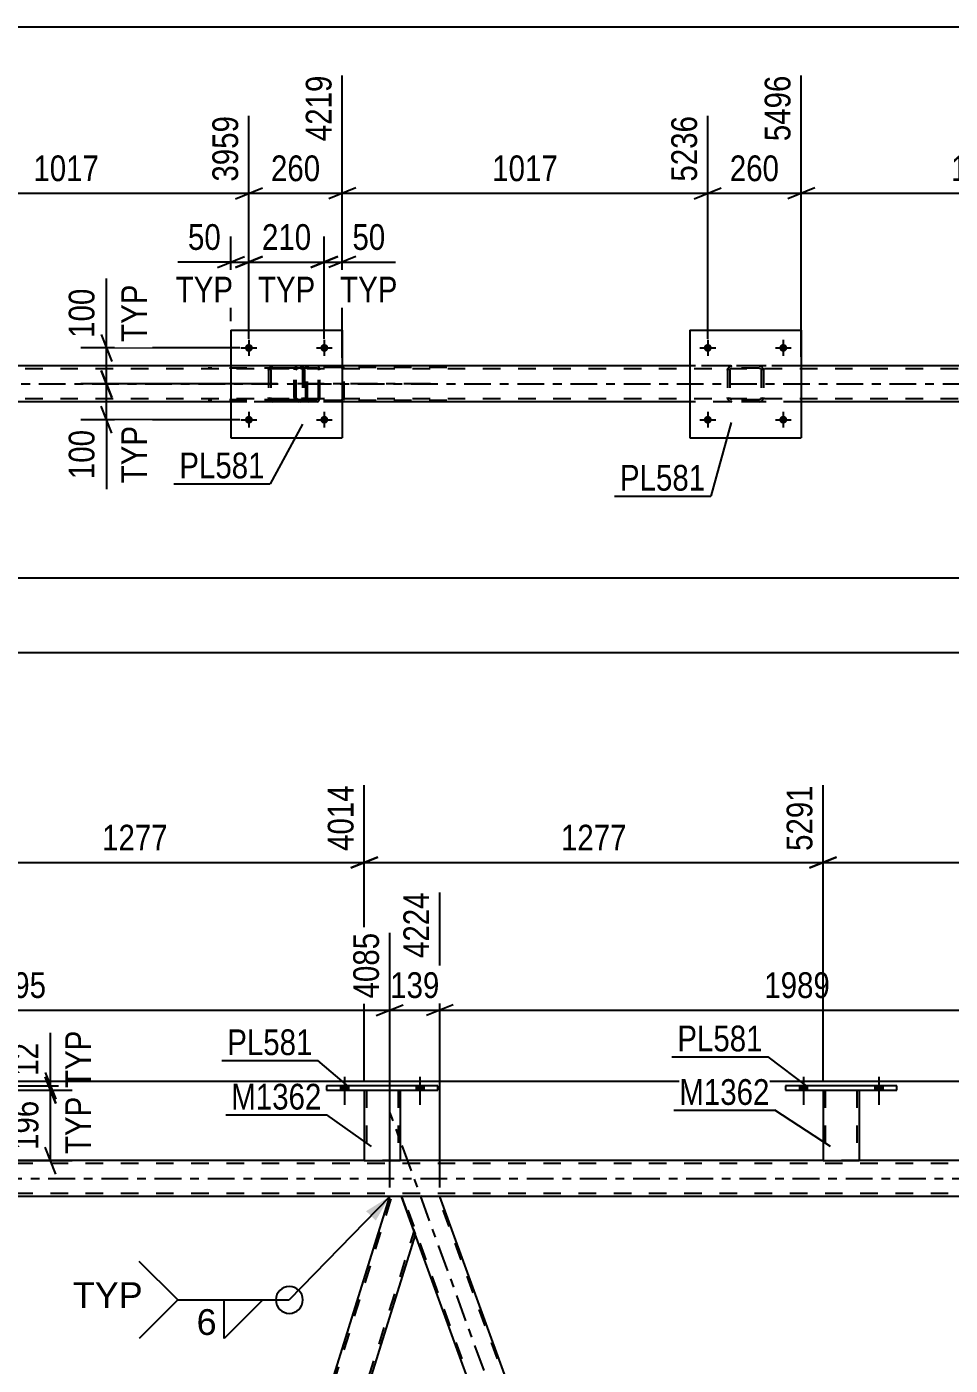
# Model space of a CAD drawing. Header units: millimetres. Extents: x 0 to 1766, y 0 to 560.
# Drawn here: x 1167.9 to 1270.7, y 406 to 555 of the extents above; entities that cross this region are included whole.
import ezdxf

# ---------------------------------------------------------------- set-up
doc = ezdxf.new("R2010")
doc.units = ezdxf.units.MM
doc.linetypes.add('DXK_LINE_DOT2', pattern=[3.9198, 1.9599, -1.9599])
doc.linetypes.add('DXK_LINE_DOT3', pattern=[5.9187, 2.979, -0.9799, 0.9799, -0.9799])
doc.styles.add('Arial', font='ARIAL.TTF', dxfattribs={"height": 0.2})
doc.styles.add('Arial Narrow', font='ARIALN.TTF', dxfattribs={"height": 0.2})

# ---------------------------------------------------------------- blocks, each defined once
blk = doc.blocks.new('Bolt-814185401-2541 - 2523')
at = {"linetype": 'Continuous'}
for points in [[(1193.09, 511.29, -1), (1192.21, 511.29, -1)], [(1201.49, 511.29, -1), (1200.61, 511.29, -1)]]:
    blk.add_hatch(color=1, dxfattribs=at).paths.add_polyline_path(points)
at = {"color": 1, "linetype": 'Continuous'}
for p, q in [((1191.77, 511.29), (1193.53, 511.29)), ((1192.65, 512.17), (1192.65, 510.41)), ((1200.17, 511.29), (1201.93, 511.29)), ((1201.05, 512.17), (1201.05, 510.41))]:
    blk.add_line(p, q, dxfattribs=at)
blk = doc.blocks.new('Bolt-814185401-2542 - 2523')
at = {"linetype": 'Continuous'}
for points in [[(1193.09, 519.29, -1), (1192.21, 519.29, -1)], [(1201.49, 519.29, -1), (1200.61, 519.29, -1)]]:
    blk.add_hatch(color=1, dxfattribs=at).paths.add_polyline_path(points)
at = {"color": 1, "linetype": 'Continuous'}
for p, q in [((1192.65, 520.17), (1192.65, 518.41)), ((1201.05, 520.17), (1201.05, 518.41)), ((1191.77, 519.29), (1193.53, 519.29)), ((1200.17, 519.29), (1201.93, 519.29))]:
    blk.add_line(p, q, dxfattribs=at)
blk = doc.blocks.new('Part-814185401-2627 - 2523')
at = {"color": 7, "linetype": 'DXK_LINE_DOT2'}
for p, q in [((1680.08, 517.28), (1139.57, 517.28)), ((1203.05, 517.28), (1190.65, 517.28)), ((1254.14, 517.28), (1241.74, 517.28)), ((1683.2, 516.96), (1080.49, 516.96)), ((1683.2, 513.6), (1080.49, 513.6)), ((1203.05, 513.28), (1190.65, 513.28)), ((1254.14, 513.28), (1241.74, 513.28))]:
    blk.add_line(p, q, dxfattribs=at)
at = {"color": 2, "linetype": 'Continuous'}
for p, q in [((1190.65, 517.28), (1151.97, 517.28)), ((1241.74, 517.28), (1203.05, 517.28)), ((1292.82, 517.28), (1254.14, 517.28)), ((1190.65, 513.28), (1151.97, 513.28)), ((1241.74, 513.28), (1203.05, 513.28)), ((1292.82, 513.28), (1254.14, 513.28))]:
    blk.add_line(p, q, dxfattribs=at)
at = {"color": 7, "linetype": 'DXK_LINE_DOT3'}
blk.add_line((1080.49, 515.28), (1683.2, 515.28), dxfattribs=at)
blk = doc.blocks.new('Part-814185401-2661 - 2523')
at = {"color": 7, "linetype": 'DXK_LINE_DOT2'}
for p, q in [((1200.28, 517.28), (1188.12, 517.28)), ((1200.28, 517.04), (1188.12, 517.04)), ((1198.19, 517.28), (1197.99, 517.25)), ((1198.09, 517.03), (1198.19, 517.04)), ((1199, 517.04), (1199, 517.28)), ((1200.38, 517.25), (1200.28, 517.28)), ((1200.28, 517.04), (1200.33, 517.03)), ((1200.47, 517.14), (1200.38, 517.25)), ((1200.53, 516.99), (1200.47, 517.14)), ((1197.72, 516.99), (1197.68, 516.8)), ((1197.68, 513.76), (1197.68, 516.8)), ((1197.93, 516.8), (1197.95, 516.9)), ((1197.93, 513.76), (1197.93, 516.8)), ((1197.95, 516.9), (1198.01, 516.97)), ((1198.01, 516.97), (1198.09, 517.03)), ((1200.33, 517.03), (1200.37, 516.97)), ((1200.37, 516.97), (1200.4, 516.9)), ((1200.4, 516.9), (1200.41, 516.8)), ((1200.41, 513.76), (1200.41, 516.8)), ((1200.55, 516.8), (1200.53, 516.99)), ((1200.55, 513.76), (1200.55, 516.8)), ((1200.28, 513.52), (1188.12, 513.52)), ((1200.28, 513.28), (1188.12, 513.28)), ((1197.68, 513.76), (1197.72, 513.58)), ((1197.95, 513.67), (1197.93, 513.76)), ((1198.01, 513.59), (1197.95, 513.67)), ((1197.99, 513.32), (1198.19, 513.28)), ((1198.09, 513.54), (1198.01, 513.59)), ((1198.19, 513.52), (1198.09, 513.54)), ((1199, 513.28), (1199, 513.52)), ((1200.33, 513.54), (1200.28, 513.52)), ((1200.28, 513.28), (1200.38, 513.32)), ((1200.37, 513.59), (1200.33, 513.54)), ((1200.4, 513.67), (1200.37, 513.59)), ((1200.38, 513.32), (1200.47, 513.43)), ((1200.41, 513.76), (1200.4, 513.67)), ((1200.47, 513.43), (1200.53, 513.58)), ((1200.53, 513.58), (1200.55, 513.76))]:
    blk.add_line(p, q, dxfattribs=at)
for centre, start, end in [((1198.17, 516.79), 111.1941, 156.1506), ((1198.17, 513.78), 203.8494, 248.8059)]:
    blk.add_arc(centre, 0.492, start, end, dxfattribs=at)
blk = doc.blocks.new('Bolt-814185401-2768 - 2523')
at = {"linetype": 'Continuous'}
for points in [[(1244.18, 511.29, -1), (1243.3, 511.29, -1)], [(1252.58, 511.29, -1), (1251.7, 511.29, -1)]]:
    blk.add_hatch(color=1, dxfattribs=at).paths.add_polyline_path(points)
at = {"color": 1, "linetype": 'Continuous'}
for p, q in [((1242.86, 511.29), (1244.62, 511.29)), ((1243.74, 512.17), (1243.74, 510.41)), ((1251.26, 511.29), (1253.02, 511.29)), ((1252.14, 512.17), (1252.14, 510.41))]:
    blk.add_line(p, q, dxfattribs=at)
blk = doc.blocks.new('Bolt-814185401-2769 - 2523')
at = {"linetype": 'Continuous'}
for points in [[(1244.18, 519.29, -1), (1243.3, 519.29, -1)], [(1252.58, 519.29, -1), (1251.7, 519.29, -1)]]:
    blk.add_hatch(color=1, dxfattribs=at).paths.add_polyline_path(points)
at = {"color": 1, "linetype": 'Continuous'}
for p, q in [((1243.74, 520.17), (1243.74, 518.41)), ((1252.14, 520.17), (1252.14, 518.41)), ((1242.86, 519.29), (1244.62, 519.29)), ((1251.26, 519.29), (1253.02, 519.29))]:
    blk.add_line(p, q, dxfattribs=at)
blk = doc.blocks.new('Part-814185401-2770 - 2523')
at = {"color": 7, "linetype": 'DXK_LINE_DOT2'}
for p, q in [((1199.03, 517.09), (1199, 516.96)), ((1199.18, 517.03), (1199.22, 517.08)), ((1199.34, 517.28), (1199.21, 517.26)), ((1199.22, 517.08), (1199.28, 517.11)), ((1199.28, 517.11), (1199.34, 517.12)), ((1214.67, 517.28), (1199.34, 517.28)), ((1214.67, 517.12), (1199.34, 517.12)), ((1203.05, 517.26), (1202.92, 517.28)), ((1202.92, 517.12), (1202.98, 517.11)), ((1202.98, 517.11), (1203.04, 517.08)), ((1203.04, 517.08), (1203.07, 517.03)), ((1203.26, 516.96), (1203.23, 517.09)), ((1199, 513.6), (1199, 516.96)), ((1199.17, 516.96), (1199.18, 517.03)), ((1199.17, 513.6), (1199.17, 516.96)), ((1203.07, 517.03), (1203.09, 516.96)), ((1203.09, 513.6), (1203.09, 516.96)), ((1203.26, 513.6), (1203.26, 516.96)), ((1199, 513.6), (1199.03, 513.48)), ((1199.18, 513.54), (1199.17, 513.6)), ((1199.22, 513.49), (1199.18, 513.54)), ((1199.21, 513.31), (1199.34, 513.28)), ((1199.28, 513.46), (1199.22, 513.49)), ((1199.34, 513.44), (1199.28, 513.46)), ((1214.67, 513.44), (1199.34, 513.44)), ((1214.67, 513.28), (1199.34, 513.28)), ((1202.98, 513.46), (1202.92, 513.44)), ((1202.92, 513.28), (1203.05, 513.31)), ((1203.04, 513.49), (1202.98, 513.46)), ((1203.07, 513.54), (1203.04, 513.49)), ((1203.09, 513.6), (1203.07, 513.54)), ((1203.23, 513.48), (1203.26, 513.6))]:
    blk.add_line(p, q, dxfattribs=at)
at = {"color": 7, "linetype": 'DXK_LINE_DOT3'}
blk.add_line((1212.88, 515.28), (1197.71, 515.28), dxfattribs=at)
at = {"color": 7, "linetype": 'DXK_LINE_DOT2'}
for centre, start, end in [((1199.33, 516.95), 110.7583, 155.68), ((1202.93, 516.95), 24.32, 69.2417), ((1199.33, 513.62), 204.32, 249.2417)]:
    blk.add_arc(centre, 0.331, start, end, dxfattribs=at)
blk = doc.blocks.new('Part-814185401-2777 - 2523')
at = {"color": 7, "linetype": 'DXK_LINE_DOT2'}
for p, q in [((1195.15, 517.25), (1195.33, 517.28)), ((1195.33, 517.28), (1195.15, 517.25)), ((1195.24, 517.03), (1195.33, 517.04)), ((1198.37, 517.28), (1195.33, 517.28)), ((1198.37, 517.04), (1195.33, 517.04)), ((1198.37, 517.28), (1198.56, 517.25)), ((1198.56, 517.25), (1198.37, 517.28)), ((1198.37, 517.04), (1198.47, 517.03)), ((1194.85, 516.8), (1194.89, 516.99)), ((1194.89, 516.99), (1194.85, 516.8)), ((1194.85, 516.8), (1194.85, 513.76)), ((1195.09, 516.8), (1195.11, 516.9)), ((1195.09, 516.8), (1195.09, 513.76)), ((1195.11, 516.9), (1195.17, 516.97)), ((1195.17, 516.97), (1195.24, 517.03)), ((1198.47, 517.03), (1198.54, 516.97)), ((1198.54, 516.97), (1198.6, 516.9)), ((1198.6, 516.9), (1198.61, 516.8)), ((1198.61, 516.8), (1198.61, 513.76)), ((1198.82, 516.99), (1198.85, 516.8)), ((1198.85, 516.8), (1198.82, 516.99)), ((1198.85, 516.8), (1198.85, 513.76)), ((1194.89, 513.58), (1194.85, 513.76)), ((1194.85, 513.76), (1194.89, 513.58)), ((1195.11, 513.67), (1195.09, 513.76)), ((1195.17, 513.59), (1195.11, 513.67)), ((1195.33, 513.28), (1195.15, 513.32)), ((1195.15, 513.32), (1195.33, 513.28)), ((1195.24, 513.54), (1195.17, 513.59)), ((1195.33, 513.52), (1195.24, 513.54)), ((1198.37, 513.52), (1195.33, 513.52)), ((1198.37, 513.28), (1195.33, 513.28)), ((1198.47, 513.54), (1198.37, 513.52)), ((1198.56, 513.32), (1198.37, 513.28)), ((1198.37, 513.28), (1198.56, 513.32)), ((1198.54, 513.59), (1198.47, 513.54)), ((1198.6, 513.67), (1198.54, 513.59)), ((1198.61, 513.76), (1198.6, 513.67)), ((1198.85, 513.76), (1198.82, 513.58)), ((1198.82, 513.58), (1198.85, 513.76))]:
    blk.add_line(p, q, dxfattribs=at)
at = {"color": 7, "linetype": 'DXK_LINE_DOT3'}
blk.add_line((1196.85, 515.28), (1196.85, 515.28), dxfattribs=at)
at = {"color": 7, "linetype": 'DXK_LINE_DOT2'}
for centre, start, end in [((1195.33, 516.8), 112.5, 157.5), ((1195.33, 516.8), 112.5, 157.5), ((1198.37, 516.8), 22.5, 67.5), ((1198.37, 516.8), 22.5, 67.5), ((1195.33, 513.76), 202.5, 247.5), ((1195.33, 513.76), 202.5, 247.5), ((1198.37, 513.76), 292.5, 337.5), ((1198.37, 513.76), 292.5, 337.5)]:
    blk.add_arc(centre, 0.48, start, end, dxfattribs=at)
blk = doc.blocks.new('Part-814185401-2782 - 2523')
at = {"color": 2, "linetype": 'Continuous'}
for p, q in [((1190.65, 521.28), (1190.65, 509.28)), ((1190.65, 521.28), (1203.05, 521.28)), ((1203.05, 521.28), (1203.05, 509.28)), ((1190.65, 509.28), (1203.05, 509.28))]:
    blk.add_line(p, q, dxfattribs=at)
blk = doc.blocks.new('Part-814185401-2809 - 2523')
at = {"color": 7, "linetype": 'DXK_LINE_DOT2'}
for p, q in [((1246.23, 517.25), (1246.42, 517.28)), ((1246.42, 517.28), (1246.23, 517.25)), ((1246.32, 517.03), (1246.42, 517.04)), ((1249.46, 517.28), (1246.42, 517.28)), ((1249.46, 517.04), (1246.42, 517.04)), ((1249.46, 517.28), (1249.64, 517.25)), ((1249.64, 517.25), (1249.46, 517.28)), ((1249.46, 517.04), (1249.55, 517.03)), ((1245.94, 516.8), (1245.97, 516.99)), ((1245.97, 516.99), (1245.94, 516.8)), ((1245.94, 516.8), (1245.94, 513.76)), ((1246.18, 516.8), (1246.19, 516.9)), ((1246.18, 516.8), (1246.18, 513.76)), ((1246.19, 516.9), (1246.25, 516.97)), ((1246.25, 516.97), (1246.32, 517.03)), ((1249.55, 517.03), (1249.63, 516.97)), ((1249.63, 516.97), (1249.68, 516.9)), ((1249.68, 516.9), (1249.7, 516.8)), ((1249.7, 516.8), (1249.7, 513.76)), ((1249.9, 516.99), (1249.94, 516.8)), ((1249.94, 516.8), (1249.9, 516.99)), ((1249.94, 516.8), (1249.94, 513.76)), ((1245.97, 513.58), (1245.94, 513.76)), ((1245.94, 513.76), (1245.97, 513.58)), ((1246.19, 513.67), (1246.18, 513.76)), ((1246.25, 513.59), (1246.19, 513.67)), ((1246.42, 513.28), (1246.23, 513.32)), ((1246.23, 513.32), (1246.42, 513.28)), ((1246.32, 513.54), (1246.25, 513.59)), ((1246.42, 513.52), (1246.32, 513.54)), ((1249.46, 513.52), (1246.42, 513.52)), ((1249.46, 513.28), (1246.42, 513.28)), ((1249.55, 513.54), (1249.46, 513.52)), ((1249.64, 513.32), (1249.46, 513.28)), ((1249.46, 513.28), (1249.64, 513.32)), ((1249.63, 513.59), (1249.55, 513.54)), ((1249.68, 513.67), (1249.63, 513.59)), ((1249.7, 513.76), (1249.68, 513.67)), ((1249.94, 513.76), (1249.9, 513.58)), ((1249.9, 513.58), (1249.94, 513.76))]:
    blk.add_line(p, q, dxfattribs=at)
at = {"color": 7, "linetype": 'DXK_LINE_DOT3'}
blk.add_line((1247.94, 515.28), (1247.94, 515.28), dxfattribs=at)
at = {"color": 7, "linetype": 'DXK_LINE_DOT2'}
for centre, start, end in [((1246.42, 516.8), 112.5, 157.5), ((1246.42, 516.8), 112.5, 157.5), ((1249.46, 516.8), 22.5, 67.5), ((1249.46, 516.8), 22.5, 67.5), ((1246.42, 513.76), 202.5, 247.5), ((1246.42, 513.76), 202.5, 247.5), ((1249.46, 513.76), 292.5, 337.5), ((1249.46, 513.76), 292.5, 337.5)]:
    blk.add_arc(centre, 0.48, start, end, dxfattribs=at)
blk = doc.blocks.new('Part-814185401-2814 - 2523')
at = {"color": 2, "linetype": 'Continuous'}
for p, q in [((1241.74, 521.28), (1241.74, 509.28)), ((1241.74, 521.28), (1254.14, 521.28)), ((1254.14, 521.28), (1254.14, 509.28)), ((1241.74, 509.28), (1254.14, 509.28))]:
    blk.add_line(p, q, dxfattribs=at)
blk = doc.blocks.new('Bolt-814185401-4003 - 3531')
at = {"linetype": 'Continuous'}
for points in [[(1202.86, 436.66), (1203.74, 436.66), (1203.74, 437.14), (1202.86, 437.14)], [(1211.26, 436.66), (1212.14, 436.66), (1212.14, 437.14), (1211.26, 437.14)]]:
    blk.add_hatch(color=1, dxfattribs=at).paths.add_polyline_path(points)
at = {"color": 1, "linetype": 'Continuous'}
for p, q in [((1203.3, 438.14), (1203.3, 435.02)), ((1211.7, 438.14), (1211.7, 435.02)), ((1202.86, 437.14), (1202.86, 436.66)), ((1203.74, 437.14), (1203.74, 436.66)), ((1211.26, 437.14), (1211.26, 436.66)), ((1212.14, 437.14), (1212.14, 436.66))]:
    blk.add_line(p, q, dxfattribs=at)
blk = doc.blocks.new('Part-814185401-3975 - 3531')
at = {"color": 2, "linetype": 'Continuous'}
for p, q in [((1201.3, 437.14), (1201.3, 436.66)), ((1213.7, 437.14), (1201.3, 437.14)), ((1201.3, 436.66), (1213.7, 436.66)), ((1213.7, 436.66), (1213.7, 437.14))]:
    blk.add_line(p, q, dxfattribs=at)
blk = doc.blocks.new('Part-814185401-3728 - 3531')
at = {"color": 7, "linetype": 'DXK_LINE_DOT2'}
for p, q in [((1124.51, 424.82), (1124.54, 424.82)), ((1128.49, 424.82), (1124.51, 424.82)), ((1124.51, 424.82), (1124.66, 424.42)), ((1168.8, 303.6), (1124.68, 424.82)), ((1172.72, 303.6), (1128.6, 424.82)), ((1172.89, 303.6), (1171.65, 307.02)), ((1168.63, 303.6), (1172.89, 303.6))]:
    blk.add_line(p, q, dxfattribs=at)
at = {"color": 2, "linetype": 'Continuous'}
for p, q in [((1128.77, 424.82), (1128.49, 424.82)), ((1171.65, 307.02), (1128.77, 424.82)), ((1168.63, 303.6), (1124.66, 424.42))]:
    blk.add_line(p, q, dxfattribs=at)
blk = doc.blocks.new('Part-814185401-3734 - 3531')
at = {"color": 7, "linetype": 'DXK_LINE_DOT2'}
for p, q in [((1693.85, 428.5), (1081.54, 428.5)), ((1209.5, 428.82), (1205.5, 428.82)), ((1260.58, 428.82), (1256.58, 428.82)), ((1693.85, 425.14), (1081.54, 425.14)), ((1213.91, 424.82), (1208.33, 424.82))]:
    blk.add_line(p, q, dxfattribs=at)
at = {"color": 2, "linetype": 'Continuous'}
for p, q in [((1205.5, 428.82), (1158.42, 428.82)), ((1256.58, 428.82), (1209.5, 428.82)), ((1307.66, 428.82), (1260.58, 428.82)), ((1208.33, 424.82), (1128.77, 424.82)), ((1293.46, 424.82), (1213.91, 424.82))]:
    blk.add_line(p, q, dxfattribs=at)
at = {"color": 7, "linetype": 'DXK_LINE_DOT3'}
blk.add_line((1081.54, 426.82), (1693.85, 426.82), dxfattribs=at)
blk = doc.blocks.new('Part-814185401-3778 - 3531')
at = {"color": 2, "linetype": 'Continuous'}
for p, q in [((1171.63, 307.07), (1208.33, 424.82)), ((1209.65, 424.82), (1208.33, 424.82)), ((1211.18, 420.62), (1209.65, 424.82)), ((1174.74, 303.6), (1211.2, 420.57)), ((1172.89, 303.6), (1171.65, 307.02))]:
    blk.add_line(p, q, dxfattribs=at)
at = {"color": 7, "linetype": 'DXK_LINE_DOT2'}
for p, q in [((1171.76, 306.7), (1208.58, 424.82)), ((1174.48, 303.6), (1211.06, 420.94)), ((1211.2, 420.57), (1211.18, 420.62)), ((1211.2, 420.57), (1211.18, 420.62)), ((1171.65, 307.02), (1171.63, 307.07)), ((1172.89, 303.6), (1174.74, 303.6))]:
    blk.add_line(p, q, dxfattribs=at)
blk = doc.blocks.new('Part-814185401-3783 - 3531')
at = {"color": 7, "linetype": 'DXK_LINE_DOT3'}
blk.add_line((1259.32, 294.2), (1208.36, 434.22), dxfattribs=at)
at = {"color": 2, "linetype": 'Continuous'}
for p, q in [((1213.91, 424.82), (1209.65, 424.82)), ((1256.27, 308.41), (1213.91, 424.82)), ((1252.02, 308.41), (1211.18, 420.62))]:
    blk.add_line(p, q, dxfattribs=at)
at = {"color": 7, "linetype": 'DXK_LINE_DOT2'}
for p, q in [((1209.65, 424.82), (1211.18, 420.62)), ((1253.94, 303.6), (1209.82, 424.82)), ((1257.86, 303.6), (1213.73, 424.82)), ((1253.77, 303.6), (1252.02, 308.41)), ((1258.03, 303.6), (1256.27, 308.41)), ((1258.03, 303.6), (1253.77, 303.6))]:
    blk.add_line(p, q, dxfattribs=at)
blk = doc.blocks.new('Part-814185401-3788 - 3531')
at = {"color": 7, "linetype": 'DXK_LINE_DOT2'}
for p, q in [((1293.72, 424.82), (1256.9, 306.7)), ((1296.19, 420.94), (1259.62, 303.6)), ((1296.33, 420.57), (1296.31, 420.62)), ((1296.33, 420.57), (1296.31, 420.62)), ((1257.18, 308.41), (1256.76, 307.07)), ((1258.03, 303.6), (1256.76, 307.07)), ((1261.37, 308.41), (1259.87, 303.6)), ((1259.87, 303.6), (1258.03, 303.6))]:
    blk.add_line(p, q, dxfattribs=at)
at = {"color": 2, "linetype": 'Continuous'}
for p, q in [((1293.46, 424.82), (1257.18, 308.41)), ((1294.78, 424.82), (1293.46, 424.82)), ((1296.31, 420.62), (1294.78, 424.82)), ((1296.33, 420.57), (1261.37, 308.41))]:
    blk.add_line(p, q, dxfattribs=at)
blk = doc.blocks.new('Part-814185401-3865 - 3531')
at = {"color": 2, "linetype": 'Continuous'}
for p, q in [((1252.38, 437.14), (1252.38, 436.66)), ((1264.78, 437.14), (1252.38, 437.14)), ((1252.38, 436.66), (1264.78, 436.66)), ((1264.78, 436.66), (1264.78, 437.14))]:
    blk.add_line(p, q, dxfattribs=at)
blk = doc.blocks.new('Part-814185401-3870 - 3531')
at = {"color": 2, "linetype": 'Continuous'}
for p, q in [((1256.58, 436.66), (1256.58, 428.82)), ((1260.58, 436.66), (1260.58, 428.82)), ((1256.58, 428.82), (1260.58, 428.82))]:
    blk.add_line(p, q, dxfattribs=at)
at = {"color": 7, "linetype": 'DXK_LINE_DOT2'}
for p, q in [((1256.58, 436.66), (1260.58, 436.66)), ((1256.58, 436.66), (1256.58, 436.66)), ((1256.58, 436.66), (1256.58, 436.66)), ((1256.82, 436.66), (1256.82, 428.82)), ((1260.34, 436.66), (1260.34, 428.82)), ((1260.58, 436.66), (1260.58, 436.66)), ((1260.58, 436.66), (1260.58, 436.66)), ((1260.29, 428.82), (1260.32, 428.82)), ((1260.29, 428.82), (1260.32, 428.82)), ((1260.32, 428.82), (1260.34, 428.82)), ((1260.32, 428.82), (1260.34, 428.82))]:
    blk.add_line(p, q, dxfattribs=at)
blk = doc.blocks.new('Part-814185401-3980 - 3531')
at = {"color": 2, "linetype": 'Continuous'}
for p, q in [((1205.5, 436.66), (1205.5, 428.82)), ((1209.5, 436.66), (1209.5, 428.82)), ((1205.5, 428.82), (1209.5, 428.82))]:
    blk.add_line(p, q, dxfattribs=at)
at = {"color": 7, "linetype": 'DXK_LINE_DOT2'}
for p, q in [((1205.5, 436.66), (1209.5, 436.66)), ((1205.5, 436.66), (1205.5, 436.66)), ((1205.5, 436.66), (1205.5, 436.66)), ((1205.74, 436.66), (1205.74, 428.82)), ((1209.26, 436.66), (1209.26, 428.82)), ((1209.5, 436.66), (1209.5, 436.66)), ((1209.5, 436.66), (1209.5, 436.66)), ((1209.21, 428.82), (1209.24, 428.82)), ((1209.21, 428.82), (1209.24, 428.82)), ((1209.24, 428.82), (1209.26, 428.82)), ((1209.24, 428.82), (1209.26, 428.82))]:
    blk.add_line(p, q, dxfattribs=at)
blk = doc.blocks.new('Bolt-814185401-3993 - 3531')
at = {"linetype": 'Continuous'}
for points in [[(1253.94, 436.66), (1254.82, 436.66), (1254.82, 437.14), (1253.94, 437.14)], [(1262.34, 436.66), (1263.22, 436.66), (1263.22, 437.14), (1262.34, 437.14)]]:
    blk.add_hatch(color=1, dxfattribs=at).paths.add_polyline_path(points)
at = {"color": 1, "linetype": 'Continuous'}
for p, q in [((1254.38, 438.14), (1254.38, 435.02)), ((1262.78, 438.14), (1262.78, 435.02)), ((1253.94, 437.14), (1253.94, 436.66)), ((1254.82, 437.14), (1254.82, 436.66)), ((1262.34, 437.14), (1262.34, 436.66)), ((1263.22, 437.14), (1263.22, 436.66))]:
    blk.add_line(p, q, dxfattribs=at)
blk = doc.blocks.new('Bolt-814185401-3994 - 3531')
at = {"linetype": 'Continuous'}
for points in [[(1253.94, 436.66), (1254.82, 436.66), (1254.82, 437.14), (1253.94, 437.14)], [(1262.34, 436.66), (1263.22, 436.66), (1263.22, 437.14), (1262.34, 437.14)]]:
    blk.add_hatch(color=1, dxfattribs=at).paths.add_polyline_path(points)
at = {"color": 1, "linetype": 'Continuous'}
for p, q in [((1254.38, 438.14), (1254.38, 435.02)), ((1262.78, 438.14), (1262.78, 435.02)), ((1253.94, 437.14), (1253.94, 436.66)), ((1254.82, 437.14), (1254.82, 436.66)), ((1262.34, 437.14), (1262.34, 436.66)), ((1263.22, 437.14), (1263.22, 436.66))]:
    blk.add_line(p, q, dxfattribs=at)
blk = doc.blocks.new('Bolt-814185401-4004 - 3531')
at = {"linetype": 'Continuous'}
for points in [[(1202.86, 436.66), (1203.74, 436.66), (1203.74, 437.14), (1202.86, 437.14)], [(1211.26, 436.66), (1212.14, 436.66), (1212.14, 437.14), (1211.26, 437.14)]]:
    blk.add_hatch(color=1, dxfattribs=at).paths.add_polyline_path(points)
at = {"color": 1, "linetype": 'Continuous'}
for p, q in [((1203.3, 438.14), (1203.3, 435.02)), ((1211.7, 438.14), (1211.7, 435.02)), ((1202.86, 437.14), (1202.86, 436.66)), ((1203.74, 437.14), (1203.74, 436.66)), ((1211.26, 437.14), (1211.26, 436.66)), ((1212.14, 437.14), (1212.14, 436.66))]:
    blk.add_line(p, q, dxfattribs=at)
blk = doc.blocks.new('StraightDimension-814185401-2850 - 2523')
at = {"color": 7, "linetype": 'Continuous'}
blk.add_line((1056.86, 485.39), (1683.2, 485.39), dxfattribs=at)
blk = doc.blocks.new('StraightDimension-814185401-3465 - 2523')
at = {"color": 7, "linetype": 'Continuous'}
for p, q in [((1176.81, 519.29), (1176.81, 527.02)), ((1176.81, 519.29), (1176.81, 527.02)), ((1176.21, 520.79), (1177.41, 517.79)), ((1191.65, 519.29), (1173.96, 519.29)), ((1176.81, 515.28), (1176.81, 519.29)), ((1177.41, 513.78), (1176.21, 516.78)), ((1195.85, 515.28), (1173.96, 515.28))]:
    blk.add_line(p, q, dxfattribs=at)
at = {"color": 0}
blk.add_wipeout([(1176.06, 526.49), (1171.86, 526.49), (1171.86, 519.81), (1176.06, 519.81)], dxfattribs=at)
at = {"color": 0, "linetype": 'Continuous'}
blk.add_wipeout([(1181.91, 526.95), (1177.71, 526.95), (1177.71, 519.36), (1181.91, 519.36)], dxfattribs=at)
at = {"color": 3, "linetype": 'Continuous', "style": 'Arial Narrow'}
blk.add_text('TYP', height=2.863, rotation=90.0002, dxfattribs=at).set_placement((1181.31, 519.96))
at = {"color": 3, "style": 'Arial Narrow'}
blk.add_text('100', height=2.863, rotation=90.0002, dxfattribs=at).set_placement((1175.46, 520.41))
blk = doc.blocks.new('StraightDimension-814185401-3182 - 2523')
at = {"color": 7, "linetype": 'Continuous'}
for p, q in [((1254.14, 518.28), (1254.14, 549.61)), ((1294.82, 520.29), (1294.82, 545.11)), ((1255.64, 537.1), (1252.64, 535.9)), ((1254.14, 536.5), (1294.82, 536.5)), ((1293.32, 535.9), (1296.32, 537.1))]:
    blk.add_line(p, q, dxfattribs=at)
at = {"color": 0}
blk.add_wipeout([(1278.73, 537.25), (1278.73, 541.45), (1270.22, 541.45), (1270.22, 537.25)], dxfattribs=at)
at = {"color": 3, "style": 'Arial Narrow'}
blk.add_text('1017', height=2.863, dxfattribs=at).set_placement((1270.82, 537.85))
at = {"color": 0, "linetype": 'Continuous'}
blk.add_wipeout([(1294.22, 545.71), (1290.02, 545.71), (1290.02, 537.2), (1294.22, 537.2)], dxfattribs=at)
at = {"color": 3, "linetype": 'Continuous', "style": 'Arial Narrow'}
blk.add_text('6513', height=2.863, rotation=90.0002, dxfattribs=at).set_placement((1293.62, 537.8))
blk = doc.blocks.new('StraightDimension-814185401-3200 - 2523')
at = {"color": 7, "linetype": 'Continuous'}
for p, q in [((1254.14, 518.28), (1254.14, 549.61)), ((1243.74, 520.29), (1243.74, 545.11)), ((1242.24, 535.9), (1245.24, 537.1)), ((1243.74, 536.5), (1254.14, 536.5)), ((1255.64, 537.1), (1252.64, 535.9))]:
    blk.add_line(p, q, dxfattribs=at)
at = {"color": 0}
blk.add_wipeout([(1252.28, 537.25), (1252.28, 541.45), (1245.59, 541.45), (1245.59, 537.25)], dxfattribs=at)
at = {"color": 3, "style": 'Arial Narrow'}
blk.add_text('260', height=2.863, dxfattribs=at).set_placement((1246.19, 537.85))
at = {"color": 0, "linetype": 'Continuous'}
blk.add_wipeout([(1253.54, 550.21), (1249.34, 550.21), (1249.34, 541.7), (1253.54, 541.7)], dxfattribs=at)
at = {"color": 3, "linetype": 'Continuous', "style": 'Arial Narrow'}
blk.add_text('5496', height=2.863, rotation=90.0002, dxfattribs=at).set_placement((1252.94, 542.3))
blk = doc.blocks.new('StraightDimension-814185401-3218 - 2523')
at = {"color": 7, "linetype": 'Continuous'}
for p, q in [((1203.05, 518.19), (1203.05, 549.61)), ((1243.74, 520.29), (1243.74, 545.11)), ((1204.55, 537.1), (1201.55, 535.9)), ((1203.05, 536.5), (1243.74, 536.5)), ((1242.24, 535.9), (1245.24, 537.1))]:
    blk.add_line(p, q, dxfattribs=at)
at = {"color": 0}
blk.add_wipeout([(1227.65, 537.25), (1227.65, 541.45), (1219.14, 541.45), (1219.14, 537.25)], dxfattribs=at)
at = {"color": 3, "style": 'Arial Narrow'}
blk.add_text('1017', height=2.863, dxfattribs=at).set_placement((1219.74, 537.85))
at = {"color": 0, "linetype": 'Continuous'}
blk.add_wipeout([(1243.14, 545.71), (1238.94, 545.71), (1238.94, 537.2), (1243.14, 537.2)], dxfattribs=at)
at = {"color": 3, "linetype": 'Continuous', "style": 'Arial Narrow'}
blk.add_text('5236', height=2.863, rotation=90.0002, dxfattribs=at).set_placement((1242.54, 537.8))
blk = doc.blocks.new('StraightDimension-814185401-3229 - 2523')
at = {"color": 7, "linetype": 'Continuous'}
for p, q in [((1203.05, 518.19), (1203.05, 549.61)), ((1192.65, 520.29), (1192.65, 545.11)), ((1191.15, 535.9), (1194.15, 537.1)), ((1192.65, 536.5), (1203.05, 536.5)), ((1204.55, 537.1), (1201.55, 535.9))]:
    blk.add_line(p, q, dxfattribs=at)
at = {"color": 0}
blk.add_wipeout([(1201.2, 537.25), (1201.2, 541.45), (1194.51, 541.45), (1194.51, 537.25)], dxfattribs=at)
at = {"color": 3, "style": 'Arial Narrow'}
blk.add_text('260', height=2.863, dxfattribs=at).set_placement((1195.11, 537.85))
at = {"color": 0, "linetype": 'Continuous'}
blk.add_wipeout([(1202.45, 550.21), (1198.25, 550.21), (1198.25, 541.7), (1202.45, 541.7)], dxfattribs=at)
at = {"color": 3, "linetype": 'Continuous', "style": 'Arial Narrow'}
blk.add_text('4219', height=2.863, rotation=90.0002, dxfattribs=at).set_placement((1201.85, 542.3))
blk = doc.blocks.new('StraightDimension-814185401-3240 - 2523')
at = {"color": 7, "linetype": 'Continuous'}
for p, q in [((1151.97, 518.28), (1151.97, 549.61)), ((1192.65, 520.29), (1192.65, 545.11)), ((1153.47, 537.1), (1150.47, 535.9)), ((1151.97, 536.5), (1192.65, 536.5)), ((1191.15, 535.9), (1194.15, 537.1))]:
    blk.add_line(p, q, dxfattribs=at)
at = {"color": 0}
blk.add_wipeout([(1176.57, 537.25), (1176.57, 541.45), (1168.06, 541.45), (1168.06, 537.25)], dxfattribs=at)
at = {"color": 3, "style": 'Arial Narrow'}
blk.add_text('1017', height=2.863, dxfattribs=at).set_placement((1168.66, 537.85))
at = {"color": 0, "linetype": 'Continuous'}
blk.add_wipeout([(1192.05, 545.71), (1187.85, 545.71), (1187.85, 537.2), (1192.05, 537.2)], dxfattribs=at)
at = {"color": 3, "linetype": 'Continuous', "style": 'Arial Narrow'}
blk.add_text('3959', height=2.863, rotation=90.0002, dxfattribs=at).set_placement((1191.45, 537.8))
blk = doc.blocks.new('StraightDimension-814185401-3420 - 2523')
at = {"color": 7, "linetype": 'Continuous'}
for p, q in [((1192.65, 520.29), (1192.65, 531.7)), ((1201.05, 520.29), (1201.05, 531.7)), ((1191.15, 528.25), (1194.15, 529.45)), ((1202.55, 529.45), (1199.55, 528.25)), ((1192.65, 528.85), (1201.05, 528.85))]:
    blk.add_line(p, q, dxfattribs=at)
at = {"color": 0}
blk.add_wipeout([(1200.2, 529.6), (1200.2, 533.8), (1193.51, 533.8), (1193.51, 529.6)], dxfattribs=at)
at = {"color": 0, "linetype": 'Continuous'}
blk.add_wipeout([(1200.65, 523.75), (1200.65, 527.95), (1193.06, 527.95), (1193.06, 523.75)], dxfattribs=at)
at = {"color": 3, "style": 'Arial Narrow'}
blk.add_text('210', height=2.863, dxfattribs=at).set_placement((1194.11, 530.2))
at = {"color": 3, "linetype": 'Continuous', "style": 'Arial Narrow'}
blk.add_text('TYP', height=2.863, dxfattribs=at).set_placement((1193.66, 524.35))
blk = doc.blocks.new('StraightDimension-814185401-3391 - 2523')
at = {"color": 7, "linetype": 'Continuous'}
blk.add_line((1117.84, 493.68), (1683.2, 493.68), dxfattribs=at)
blk = doc.blocks.new('StraightDimension-814185401-3396 - 2523')
at = {"color": 7, "linetype": 'Continuous'}
blk.add_line((1056.22, 555.04), (1683.84, 555.04), dxfattribs=at)
blk = doc.blocks.new('StraightDimension-814185401-3407 - 2523')
at = {"color": 7, "linetype": 'Continuous'}
for p, q in [((1190.65, 522.28), (1190.65, 531.7)), ((1192.65, 520.29), (1192.65, 531.7)), ((1189.15, 528.25), (1192.15, 529.45)), ((1194.15, 529.45), (1191.15, 528.25)), ((1190.65, 528.85), (1184.75, 528.85)), ((1190.65, 528.85), (1184.75, 528.85)), ((1190.65, 528.85), (1192.65, 528.85))]:
    blk.add_line(p, q, dxfattribs=at)
at = {"color": 0}
blk.add_wipeout([(1190.13, 529.6), (1190.13, 533.8), (1185.27, 533.8), (1185.27, 529.6)], dxfattribs=at)
at = {"color": 0, "linetype": 'Continuous'}
blk.add_wipeout([(1191.5, 523.75), (1191.5, 527.95), (1183.91, 527.95), (1183.91, 523.75)], dxfattribs=at)
at = {"color": 3, "style": 'Arial Narrow'}
blk.add_text('50', height=2.863, dxfattribs=at).set_placement((1185.87, 530.2))
at = {"color": 3, "linetype": 'Continuous', "style": 'Arial Narrow'}
blk.add_text('TYP', height=2.863, dxfattribs=at).set_placement((1184.51, 524.35))
blk = doc.blocks.new('StraightDimension-814185401-3436 - 2523')
at = {"color": 7, "linetype": 'Continuous'}
for p, q in [((1201.05, 520.29), (1201.05, 531.7)), ((1203.05, 522.28), (1203.05, 531.7)), ((1199.55, 528.25), (1202.55, 529.45)), ((1204.55, 529.45), (1201.55, 528.25)), ((1201.05, 528.85), (1203.05, 528.85)), ((1203.05, 528.85), (1208.96, 528.85)), ((1203.05, 528.85), (1208.96, 528.85))]:
    blk.add_line(p, q, dxfattribs=at)
at = {"color": 0}
blk.add_wipeout([(1208.44, 529.6), (1208.44, 533.8), (1203.58, 533.8), (1203.58, 529.6)], dxfattribs=at)
at = {"color": 0, "linetype": 'Continuous'}
blk.add_wipeout([(1209.8, 523.75), (1209.8, 527.95), (1202.21, 527.95), (1202.21, 523.75)], dxfattribs=at)
at = {"color": 3, "style": 'Arial Narrow'}
blk.add_text('50', height=2.863, dxfattribs=at).set_placement((1204.18, 530.2))
at = {"color": 3, "linetype": 'Continuous', "style": 'Arial Narrow'}
blk.add_text('TYP', height=2.863, dxfattribs=at).set_placement((1202.81, 524.35))
blk = doc.blocks.new('StraightDimension-814185401-3450 - 2523')
at = {"color": 7, "linetype": 'Continuous'}
for p, q in [((1176.21, 516.78), (1177.41, 513.78)), ((1195.85, 515.28), (1173.96, 515.28)), ((1176.81, 511.29), (1176.81, 515.28)), ((1177.41, 509.79), (1176.21, 512.79)), ((1191.65, 511.29), (1173.96, 511.29)), ((1176.81, 511.29), (1176.81, 503.55)), ((1176.81, 511.29), (1176.81, 503.55))]:
    blk.add_line(p, q, dxfattribs=at)
at = {"color": 0, "linetype": 'Continuous'}
blk.add_wipeout([(1181.91, 511.21), (1177.71, 511.21), (1177.71, 503.62), (1181.91, 503.62)], dxfattribs=at)
at = {"color": 0}
blk.add_wipeout([(1176.06, 510.76), (1171.86, 510.76), (1171.86, 504.08), (1176.06, 504.08)], dxfattribs=at)
at = {"color": 3, "style": 'Arial Narrow'}
blk.add_text('100', height=2.863, rotation=90.0002, dxfattribs=at).set_placement((1175.46, 504.68))
at = {"color": 3, "linetype": 'Continuous', "style": 'Arial Narrow'}
blk.add_text('TYP', height=2.863, rotation=90.0002, dxfattribs=at).set_placement((1181.31, 504.22))
blk = doc.blocks.new('StraightDimension-814185401-4458 - 3531')
at = {"color": 7, "linetype": 'Continuous'}
for p, q in [((1213.91, 425.82), (1213.91, 458.68)), ((1293.46, 425.82), (1293.46, 454.18)), ((1215.41, 446.17), (1212.41, 444.97)), ((1213.91, 445.57), (1293.46, 445.57)), ((1291.96, 444.97), (1294.96, 446.17))]:
    blk.add_line(p, q, dxfattribs=at)
at = {"color": 0}
blk.add_wipeout([(1257.94, 446.32), (1257.94, 450.52), (1249.43, 450.52), (1249.43, 446.32)], dxfattribs=at)
at = {"color": 3, "style": 'Arial Narrow'}
blk.add_text('1989', height=2.863, dxfattribs=at).set_placement((1250.03, 446.92))
at = {"color": 0, "linetype": 'Continuous'}
blk.add_wipeout([(1292.86, 454.78), (1288.66, 454.78), (1288.66, 446.27), (1292.86, 446.27)], dxfattribs=at)
at = {"color": 3, "linetype": 'Continuous', "style": 'Arial Narrow'}
blk.add_text('6213', height=2.863, rotation=90.0002, dxfattribs=at).set_placement((1292.26, 446.87))
blk = doc.blocks.new('StraightDimension-814185401-4007 - 3531')
at = {"color": 7, "linetype": 'Continuous'}
for p, q in [((1170.57, 437.14), (1170.57, 443.04)), ((1170.57, 437.14), (1170.57, 443.04)), ((1169.97, 438.64), (1171.17, 435.64)), ((1171.17, 435.16), (1169.97, 438.16)), ((1157.42, 436.66), (1172.97, 436.66)), ((1163.62, 437.14), (1172.97, 437.14)), ((1170.57, 436.66), (1170.57, 437.14))]:
    blk.add_line(p, q, dxfattribs=at)
at = {"color": 0, "linetype": 'Continuous'}
blk.add_wipeout([(1175.67, 443.89), (1171.47, 443.89), (1171.47, 436.3), (1175.67, 436.3)], dxfattribs=at)
at = {"color": 0}
blk.add_wipeout([(1169.82, 442.52), (1165.62, 442.52), (1165.62, 437.66), (1169.82, 437.66)], dxfattribs=at)
at = {"color": 3, "linetype": 'Continuous', "style": 'Arial Narrow'}
blk.add_text('TYP', height=2.863, rotation=90.0002, dxfattribs=at).set_placement((1175.07, 436.9))
at = {"color": 3, "style": 'Arial Narrow'}
blk.add_text('12', height=2.863, rotation=90.0002, dxfattribs=at).set_placement((1169.22, 438.26))
blk = doc.blocks.new('StraightDimension-814185401-4016 - 3531')
at = {"color": 7, "linetype": 'Continuous'}
for p, q in [((1169.97, 438.16), (1171.17, 435.16)), ((1157.42, 436.66), (1172.97, 436.66)), ((1170.57, 428.82), (1170.57, 436.66)), ((1171.17, 427.32), (1169.97, 430.32)), ((1157.42, 428.82), (1172.97, 428.82))]:
    blk.add_line(p, q, dxfattribs=at)
at = {"color": 0}
blk.add_wipeout([(1169.82, 436.08), (1165.62, 436.08), (1165.62, 429.4), (1169.82, 429.4)], dxfattribs=at)
at = {"color": 0, "linetype": 'Continuous'}
blk.add_wipeout([(1175.67, 436.53), (1171.47, 436.53), (1171.47, 428.95), (1175.67, 428.95)], dxfattribs=at)
at = {"color": 3, "style": 'Arial Narrow'}
blk.add_text('196', height=2.863, rotation=90.0002, dxfattribs=at).set_placement((1169.22, 430))
at = {"color": 3, "linetype": 'Continuous', "style": 'Arial Narrow'}
blk.add_text('TYP', height=2.863, rotation=90.0002, dxfattribs=at).set_placement((1175.07, 429.55))
blk = doc.blocks.new('StraightDimension-814185401-4815 - 3531')
at = {"color": 7, "linetype": 'Continuous'}
for p, q in [((1035.33, 431.82), (1034.13, 434.82)), ((1046.67, 433.32), (1031.88, 433.32)), ((1034.73, 293.21), (1034.73, 433.32)), ((1034.13, 294.71), (1035.33, 291.71)), ((1248.31, 293.21), (1031.88, 293.21))]:
    blk.add_line(p, q, dxfattribs=at)
at = {"color": 0}
blk.add_wipeout([(1033.98, 367.52), (1029.78, 367.52), (1029.78, 359.01), (1033.98, 359.01)], dxfattribs=at)
at = {"color": 3, "style": 'Arial Narrow'}
blk.add_text('3503', height=2.863, rotation=90.0002, dxfattribs=at).set_placement((1033.38, 359.61))
blk = doc.blocks.new('StraightDimension-814185401-4112 - 3531')
at = {"color": 7, "linetype": 'Continuous'}
for p, q in [((1256.58, 437.66), (1256.58, 470.6)), ((1307.66, 437.66), (1307.66, 470.6)), ((1258.08, 462.59), (1255.08, 461.39)), ((1256.58, 461.99), (1307.66, 461.99)), ((1306.16, 461.39), (1309.16, 462.59))]:
    blk.add_line(p, q, dxfattribs=at)
at = {"color": 0}
blk.add_wipeout([(1286.38, 462.74), (1286.38, 466.94), (1277.87, 466.94), (1277.87, 462.74)], dxfattribs=at)
at = {"color": 3, "style": 'Arial Narrow'}
blk.add_text('1277', height=2.863, dxfattribs=at).set_placement((1278.47, 463.34))
at = {"color": 0, "linetype": 'Continuous'}
blk.add_wipeout([(1307.06, 471.2), (1302.86, 471.2), (1302.86, 462.69), (1307.06, 462.69)], dxfattribs=at)
at = {"color": 3, "linetype": 'Continuous', "style": 'Arial Narrow'}
blk.add_text('6568', height=2.863, rotation=90.0002, dxfattribs=at).set_placement((1306.46, 463.29))
blk = doc.blocks.new('StraightDimension-814185401-4122 - 3531')
at = {"color": 7, "linetype": 'Continuous'}
for p, q in [((1205.5, 437.66), (1205.5, 470.6)), ((1256.58, 437.66), (1256.58, 470.6)), ((1207, 462.59), (1204, 461.39)), ((1205.5, 461.99), (1256.58, 461.99)), ((1255.08, 461.39), (1258.08, 462.59))]:
    blk.add_line(p, q, dxfattribs=at)
at = {"color": 0}
blk.add_wipeout([(1235.3, 462.74), (1235.3, 466.94), (1226.79, 466.94), (1226.79, 462.74)], dxfattribs=at)
at = {"color": 3, "style": 'Arial Narrow'}
blk.add_text('1277', height=2.863, dxfattribs=at).set_placement((1227.39, 463.34))
at = {"color": 0, "linetype": 'Continuous'}
blk.add_wipeout([(1255.98, 471.2), (1251.78, 471.2), (1251.78, 462.69), (1255.98, 462.69)], dxfattribs=at)
at = {"color": 3, "linetype": 'Continuous', "style": 'Arial Narrow'}
blk.add_text('5291', height=2.863, rotation=90.0002, dxfattribs=at).set_placement((1255.38, 463.29))
blk = doc.blocks.new('StraightDimension-814185401-4132 - 3531')
at = {"color": 7, "linetype": 'Continuous'}
for p, q in [((1154.42, 437.66), (1154.42, 470.6)), ((1205.5, 437.66), (1205.5, 470.6)), ((1155.92, 462.59), (1152.92, 461.39)), ((1154.42, 461.99), (1205.5, 461.99)), ((1204, 461.39), (1207, 462.59))]:
    blk.add_line(p, q, dxfattribs=at)
at = {"color": 0}
blk.add_wipeout([(1184.22, 462.74), (1184.22, 466.94), (1175.71, 466.94), (1175.71, 462.74)], dxfattribs=at)
at = {"color": 3, "style": 'Arial Narrow'}
blk.add_text('1277', height=2.863, dxfattribs=at).set_placement((1176.31, 463.34))
at = {"color": 0, "linetype": 'Continuous'}
blk.add_wipeout([(1204.9, 471.2), (1200.7, 471.2), (1200.7, 462.69), (1204.9, 462.69)], dxfattribs=at)
at = {"color": 3, "linetype": 'Continuous', "style": 'Arial Narrow'}
blk.add_text('4014', height=2.863, rotation=90.0002, dxfattribs=at).set_placement((1204.3, 463.29))
blk = doc.blocks.new('StraightDimension-814185401-4477 - 3531')
at = {"color": 7, "linetype": 'Continuous'}
for p, q in [((1213.91, 425.82), (1213.91, 458.68)), ((1208.33, 425.82), (1208.33, 454.18)), ((1206.83, 444.97), (1209.83, 446.17)), ((1208.33, 445.57), (1213.91, 445.57)), ((1215.41, 446.17), (1212.41, 444.97))]:
    blk.add_line(p, q, dxfattribs=at)
at = {"color": 0}
blk.add_wipeout([(1214.46, 446.32), (1214.46, 450.52), (1207.78, 450.52), (1207.78, 446.32)], dxfattribs=at)
at = {"color": 3, "style": 'Arial Narrow'}
blk.add_text('139', height=2.863, dxfattribs=at).set_placement((1208.38, 446.92))
at = {"color": 0, "linetype": 'Continuous'}
blk.add_wipeout([(1213.3, 459.28), (1209.1, 459.28), (1209.1, 450.77), (1213.3, 450.77)], dxfattribs=at)
at = {"color": 3, "linetype": 'Continuous', "style": 'Arial Narrow'}
blk.add_text('4224', height=2.863, rotation=90.0002, dxfattribs=at).set_placement((1212.71, 451.37))
blk = doc.blocks.new('StraightDimension-814185401-4496 - 3531')
at = {"color": 7, "linetype": 'Continuous'}
for p, q in [((1124.51, 425.82), (1124.51, 454.18)), ((1208.33, 425.82), (1208.33, 454.18)), ((1126.01, 446.17), (1123.01, 444.97)), ((1124.51, 445.57), (1208.33, 445.57)), ((1206.83, 444.97), (1209.83, 446.17))]:
    blk.add_line(p, q, dxfattribs=at)
at = {"color": 0}
blk.add_wipeout([(1170.68, 446.32), (1170.68, 450.52), (1162.17, 450.52), (1162.17, 446.32)], dxfattribs=at)
at = {"color": 3, "style": 'Arial Narrow'}
blk.add_text('2095', height=2.863, dxfattribs=at).set_placement((1162.77, 446.92))
at = {"color": 0, "linetype": 'Continuous'}
blk.add_wipeout([(1207.73, 454.78), (1203.53, 454.78), (1203.53, 446.27), (1207.73, 446.27)], dxfattribs=at)
at = {"color": 3, "linetype": 'Continuous', "style": 'Arial Narrow'}
blk.add_text('4085', height=2.863, rotation=90.0002, dxfattribs=at).set_placement((1207.13, 446.87))
blk = doc.blocks.new('StraightDimension-814185401-4963 - 3531')
at = {"color": 7, "linetype": 'Continuous'}
blk.add_line((1686.2, 437.62), (1028.46, 437.62), dxfattribs=at)
blk = doc.blocks.new('Mark-814185401-2778 - 2523')
at = {"color": 0}
blk.add_wipeout([(1194.41, 504.77), (1194.41, 507.77), (1184.91, 507.77), (1184.91, 504.77)], dxfattribs=at)
blk.add_wipeout([(1194.41, 504.77), (1194.41, 507.77), (1184.91, 507.77), (1184.91, 504.77)], dxfattribs=at)
at = {"color": 30, "linetype": 'Continuous'}
for p in [(1198.63, 510.8), (1184.31, 504.17)]:
    blk.add_line(p, (1195.01, 504.17), dxfattribs=at)
at = {"color": 3, "style": 'Arial Narrow'}
blk.add_text('PL581', height=2.863, dxfattribs=at).set_placement((1184.91, 504.77))
blk = doc.blocks.new('Mark-814185401-2810 - 2523')
at = {"color": 0}
blk.add_wipeout([(1243.47, 503.4), (1243.47, 506.4), (1233.96, 506.4), (1233.96, 503.4)], dxfattribs=at)
blk.add_wipeout([(1243.47, 503.4), (1243.47, 506.4), (1233.96, 506.4), (1233.96, 503.4)], dxfattribs=at)
at = {"color": 30, "linetype": 'Continuous'}
for p in [(1246.33, 511), (1233.36, 502.8)]:
    blk.add_line(p, (1244.07, 502.8), dxfattribs=at)
at = {"color": 3, "style": 'Arial Narrow'}
blk.add_text('PL581', height=2.863, dxfattribs=at).set_placement((1233.96, 503.4))
blk = doc.blocks.new('WeldMark-814185401-5027 - 3531')
at = {"linetype": 'Continuous'}
blk.add_hatch(color=30, dxfattribs=at).paths.add_polyline_path([(1205.7, 423.19), (1208.33, 424.82), (1206.78, 422.15)])
at = {"color": 30, "linetype": 'Continuous'}
blk.add_line((1208.33, 424.82), (1197.15, 413.31), dxfattribs=at)
at = {"color": 3, "linetype": 'Continuous'}
for q in [(1180.44, 417.6), (1180.44, 409.03)]:
    blk.add_line((1184.73, 413.31), q, dxfattribs=at)
for start, end in [(90, 270), (270, 90)]:
    blk.add_arc((1197.15, 413.31), 1.5, start, end, dxfattribs=at)
at = {"color": 0}
blk.add_wipeout([(1189.25, 409.21), (1189.25, 412.61), (1186.63, 412.61), (1186.63, 409.21)], dxfattribs=at)
at = {"color": 30, "linetype": 'Continuous'}
blk.add_line((1184.73, 413.31), (1197.15, 413.31), dxfattribs=at)
at = {"color": 3, "linetype": 'Continuous'}
for p, q in [((1189.91, 413.31), (1194.19, 413.31)), ((1194.19, 413.31), (1189.91, 409.03)), ((1189.91, 409.03), (1189.91, 413.31))]:
    blk.add_line(p, q, dxfattribs=at)
at = {"color": 3, "style": 'Arial'}
blk.add_text('6', height=2.87, dxfattribs=at).set_placement((1186.83, 409.41))
at = {"color": 0, "linetype": 'Continuous'}
blk.add_wipeout([(1180.83, 412.41), (1180.83, 415.41), (1173.05, 415.41), (1173.05, 412.41)], dxfattribs=at)
blk.add_wipeout([(1180.83, 412.41), (1180.83, 415.41), (1173.05, 415.41), (1173.05, 412.41)], dxfattribs=at)
at = {"color": 3, "linetype": 'Continuous', "style": 'Arial'}
blk.add_text('TYP', height=2.865, dxfattribs=at).set_placement((1173.05, 412.41))
blk = doc.blocks.new('Mark-814185401-3866 - 3531')
at = {"color": 0}
blk.add_wipeout([(1250.62, 435.02), (1250.62, 438.02), (1240.57, 438.02), (1240.57, 435.02)], dxfattribs=at)
blk.add_wipeout([(1250.62, 435.02), (1250.62, 438.02), (1240.57, 438.02), (1240.57, 435.02)], dxfattribs=at)
at = {"color": 30, "linetype": 'Continuous'}
for p in [(1239.97, 434.42), (1257.39, 430.4)]:
    blk.add_line(p, (1251.22, 434.42), dxfattribs=at)
at = {"color": 3, "style": 'Arial Narrow'}
blk.add_text('M1362', height=2.863, dxfattribs=at).set_placement((1240.57, 435.02))
blk = doc.blocks.new('Mark-814185401-3861 - 3531')
at = {"color": 0}
blk.add_wipeout([(1249.86, 440.98), (1249.86, 443.98), (1240.35, 443.98), (1240.35, 440.98)], dxfattribs=at)
blk.add_wipeout([(1249.86, 440.98), (1249.86, 443.98), (1240.35, 443.98), (1240.35, 440.98)], dxfattribs=at)
at = {"color": 30, "linetype": 'Continuous'}
for p in [(1239.75, 440.38), (1254.87, 437.03)]:
    blk.add_line(p, (1250.46, 440.38), dxfattribs=at)
at = {"color": 3, "style": 'Arial Narrow'}
blk.add_text('PL581', height=2.863, dxfattribs=at).set_placement((1240.35, 440.98))
blk = doc.blocks.new('Mark-814185401-3971 - 3531')
at = {"color": 0}
blk.add_wipeout([(1199.74, 440.56), (1199.74, 443.56), (1190.24, 443.56), (1190.24, 440.56)], dxfattribs=at)
blk.add_wipeout([(1199.74, 440.56), (1199.74, 443.56), (1190.24, 443.56), (1190.24, 440.56)], dxfattribs=at)
at = {"color": 30, "linetype": 'Continuous'}
for p in [(1189.64, 439.96), (1203.79, 437.03)]:
    blk.add_line(p, (1200.34, 439.96), dxfattribs=at)
at = {"color": 3, "style": 'Arial Narrow'}
blk.add_text('PL581', height=2.863, dxfattribs=at).set_placement((1190.24, 440.56))
blk = doc.blocks.new('Mark-814185401-3976 - 3531')
at = {"color": 0}
blk.add_wipeout([(1200.74, 434.5), (1200.74, 437.5), (1190.69, 437.5), (1190.69, 434.5)], dxfattribs=at)
blk.add_wipeout([(1200.74, 434.5), (1200.74, 437.5), (1190.69, 437.5), (1190.69, 434.5)], dxfattribs=at)
at = {"color": 30, "linetype": 'Continuous'}
for p in [(1190.09, 433.9), (1206.31, 430.4)]:
    blk.add_line(p, (1201.34, 433.9), dxfattribs=at)
at = {"color": 3, "style": 'Arial Narrow'}
blk.add_text('M1362', height=2.863, dxfattribs=at).set_placement((1190.69, 434.5))

msp = doc.modelspace()

# ---------------------------------------------------------------- block references
for name in ['Part-814185401-2782 - 2523', 'Bolt-814185401-2542 - 2523', 'Part-814185401-2814 - 2523', 'Bolt-814185401-2769 - 2523', 'Part-814185401-2627 - 2523', 'Part-814185401-2661 - 2523', 'Part-814185401-2777 - 2523', 'Part-814185401-2770 - 2523', 'Part-814185401-2809 - 2523', 'Bolt-814185401-2541 - 2523', 'Bolt-814185401-2768 - 2523', 'StraightDimension-814185401-2850 - 2523', 'StraightDimension-814185401-4007 - 3531', 'Bolt-814185401-4003 - 3531', 'Bolt-814185401-4004 - 3531', 'Bolt-814185401-3993 - 3531', 'Bolt-814185401-3994 - 3531', 'Part-814185401-3975 - 3531', 'Part-814185401-3980 - 3531', 'Part-814185401-3865 - 3531', 'Part-814185401-3870 - 3531', 'Part-814185401-3783 - 3531', 'Part-814185401-3734 - 3531', 'Part-814185401-3728 - 3531', 'Part-814185401-3778 - 3531', 'Part-814185401-3788 - 3531']:
    msp.add_blockref(name, (0, 0))

# ---------------------------------------------------------------- next in the draw order: block references
for name in ['StraightDimension-814185401-3182 - 2523', 'StraightDimension-814185401-3465 - 2523', 'StraightDimension-814185401-3391 - 2523', 'StraightDimension-814185401-4458 - 3531', 'StraightDimension-814185401-4016 - 3531']:
    msp.add_blockref(name, (0, 0))

# ---------------------------------------------------------------- next in the draw order: block references
for name in ['StraightDimension-814185401-3200 - 2523', 'StraightDimension-814185401-3450 - 2523', 'Mark-814185401-2810 - 2523', 'StraightDimension-814185401-4112 - 3531', 'StraightDimension-814185401-4815 - 3531']:
    msp.add_blockref(name, (0, 0))

# ---------------------------------------------------------------- next in the draw order: block references
for name in ['StraightDimension-814185401-3218 - 2523', 'Mark-814185401-2778 - 2523', 'StraightDimension-814185401-4122 - 3531']:
    msp.add_blockref(name, (0, 0))

# ---------------------------------------------------------------- next in the draw order: block references
for name in ['StraightDimension-814185401-3229 - 2523', 'StraightDimension-814185401-4132 - 3531']:
    msp.add_blockref(name, (0, 0))

# ---------------------------------------------------------------- next in the draw order: block references
for name in ['StraightDimension-814185401-3240 - 2523', 'StraightDimension-814185401-4477 - 3531']:
    msp.add_blockref(name, (0, 0))

# ---------------------------------------------------------------- next in the draw order: block references
for name in ['StraightDimension-814185401-3420 - 2523', 'StraightDimension-814185401-4496 - 3531']:
    msp.add_blockref(name, (0, 0))

# ---------------------------------------------------------------- next in the draw order: block references
for name in ['StraightDimension-814185401-3396 - 2523', 'StraightDimension-814185401-4963 - 3531']:
    msp.add_blockref(name, (0, 0))

# ---------------------------------------------------------------- next in the draw order: block references
for name in ['StraightDimension-814185401-3407 - 2523', 'StraightDimension-814185401-3436 - 2523', 'Mark-814185401-3971 - 3531', 'Mark-814185401-3866 - 3531', 'WeldMark-814185401-5027 - 3531']:
    msp.add_blockref(name, (0, 0))

# ---------------------------------------------------------------- next in the draw order: block references
for name in ['Mark-814185401-3861 - 3531', 'Mark-814185401-3976 - 3531']:
    msp.add_blockref(name, (0, 0))

doc.saveas('drawing.dxf')
